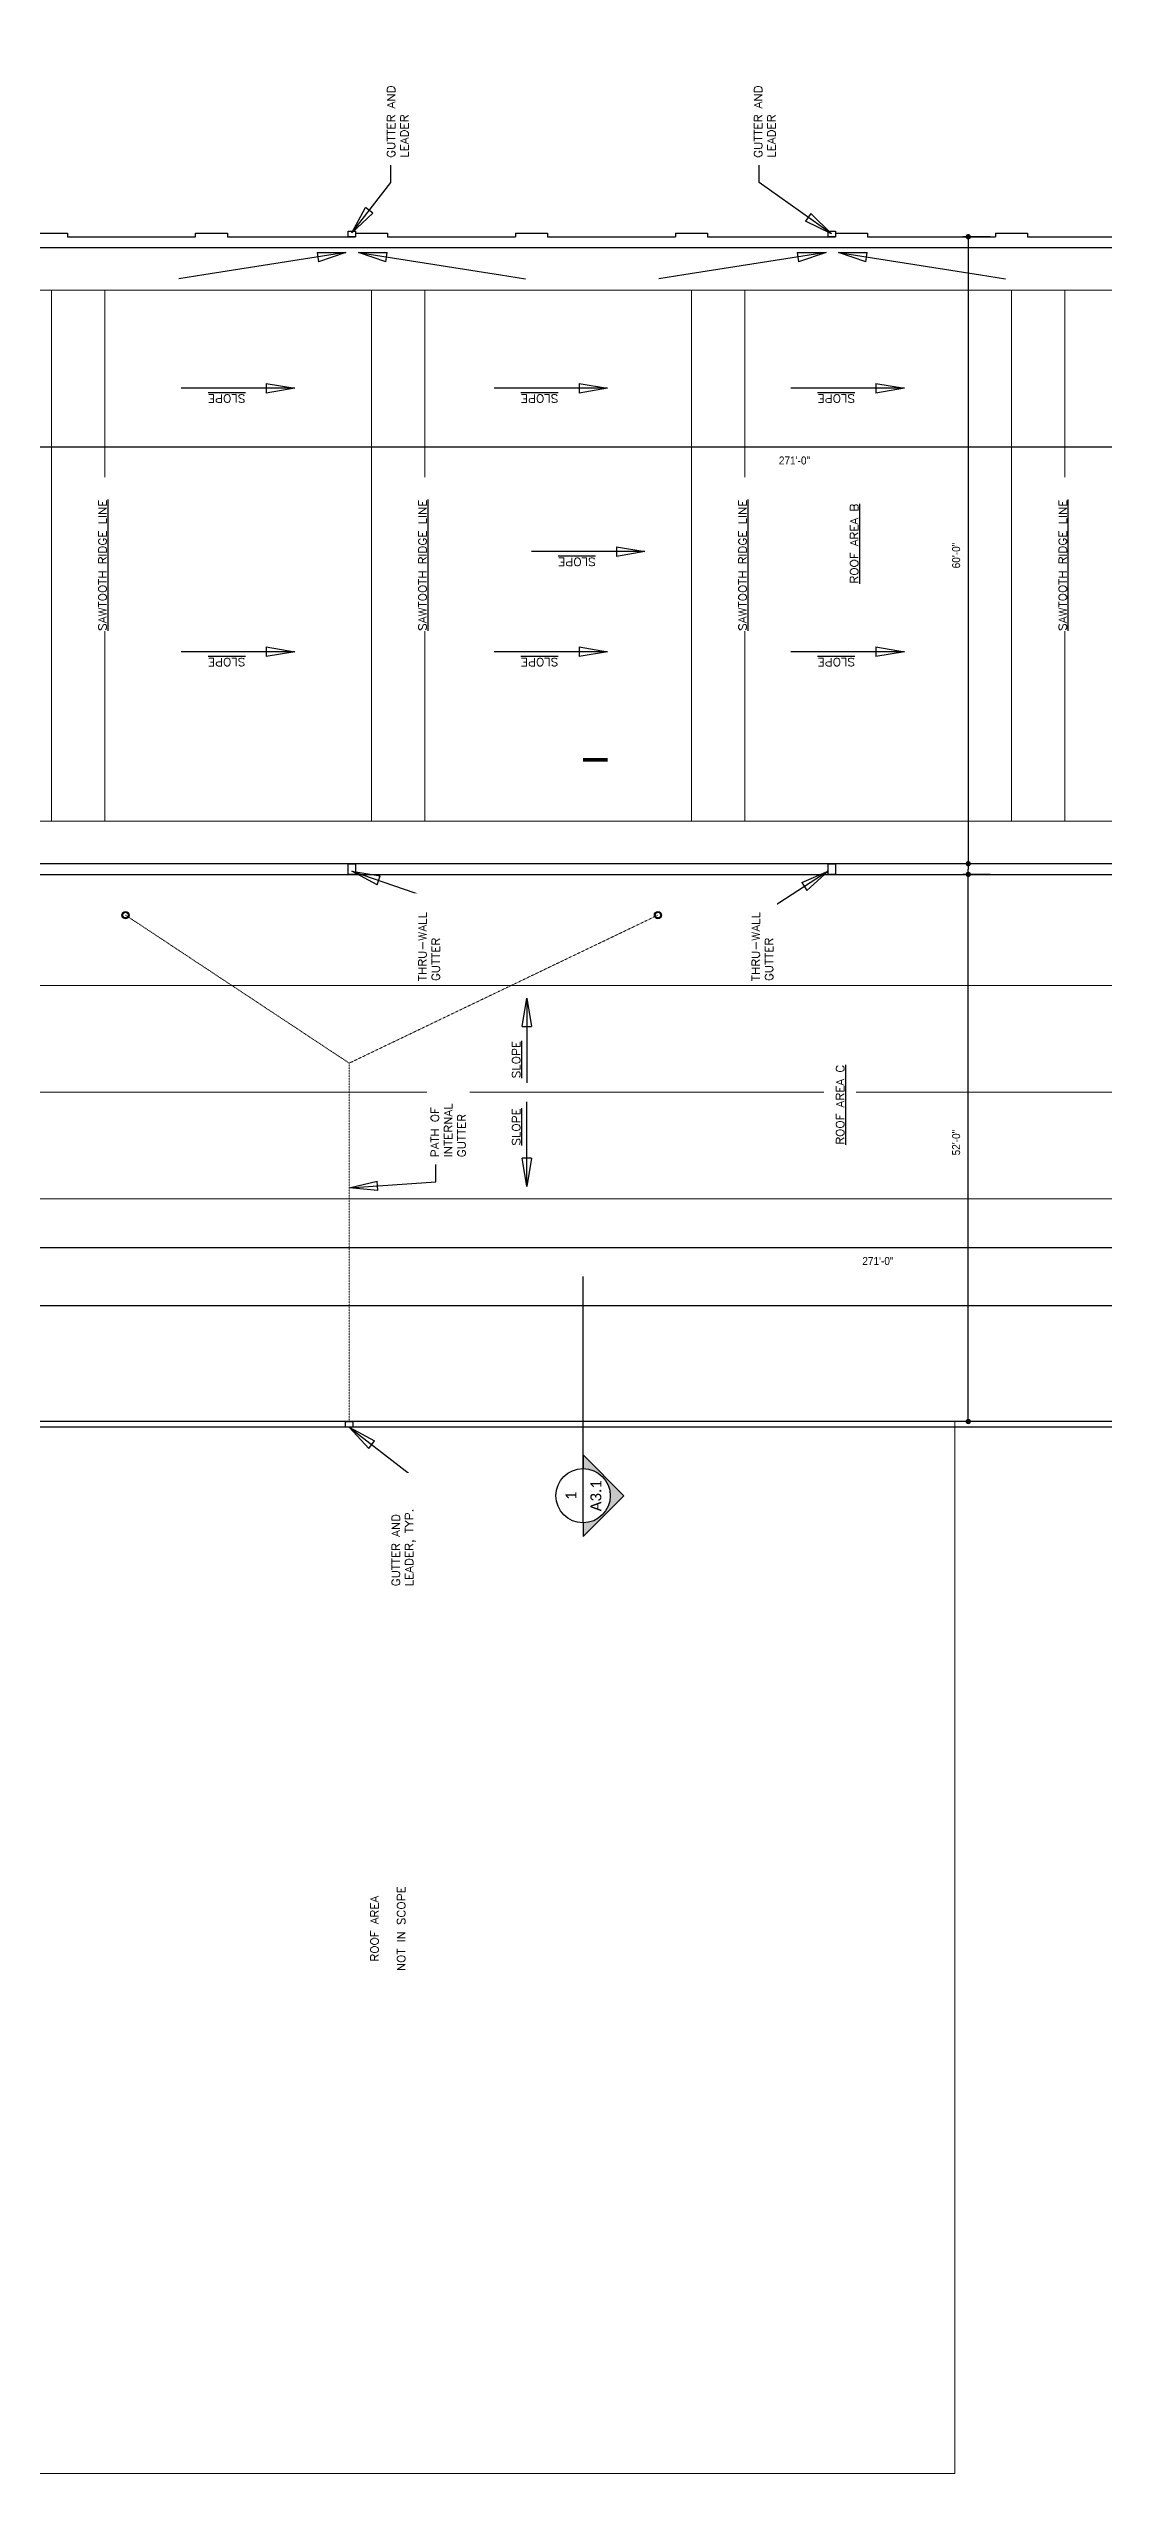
# Model space of a CAD drawing. Header units: inches. Extents: x -33163 to 19162, y -8858 to 30669.
# Drawn here: x 2802 to 3989, y 9633 to 12360 of the extents above; entities that cross this region are included whole.
import ezdxf
from ezdxf.enums import TextEntityAlignment as Align

# ---------------------------------------------------------------- set-up
doc = ezdxf.new("R2010")
doc.units = ezdxf.units.IN
doc.linetypes.add('HIDDEN4', pattern=[0.09375, 0.0625, -0.03125])
doc.layers.get('0').update_dxf_attribs({"color": 9, "lineweight": 0})
doc.layers.get('Defpoints').update_dxf_attribs({"color": 254})
for name, color, linetype, lineweight in [('A-ANNO-NOTE-08', 12, 'Continuous', 9), ('A-ANNO-SYMB-48', 12, 'Continuous', 9), ('A-ROOF-BELOW', 251, 'Continuous', 5), ('A-ROOF-EXIST', 7, 'Continuous', 30), ('A-ROOF-GLAZ-EXIST', 251, 'Continuous', 5)]:
    doc.layers.add(name, color=color, linetype=linetype, lineweight=lineweight)
doc.layers.add('A-ANNO-NOTE-96', color=12, linetype='Continuous')
doc.layers.add('A-ANNO-SYMB-16', color=12, linetype='Continuous')
doc.styles.add('arial', font='arial.ttf', dxfattribs={"width": 0.9})
doc.styles.add('PDF Calibri', font='calibri.ttf')
doc.styles.add('ROMANS', font='romans.shx', dxfattribs={"width": 1.1})
doc.styles.add('TXT-STD-1-4', font='romans.shx', dxfattribs={"width": 0.8, "height": 4.5})
doc.dimstyles.new('Dim 16', dxfattribs={"dimscale": 16, "dimtxt": 0.09375, "dimasz": 0.0625, "dimexe": 0.0625, "dimexo": 0.0625, "dimgap": 0.09375, "dimtad": 1, "dimdec": 4, "dimzin": 3, "dimdsep": 46, "dimlunit": 4, "dimtxsty": 'ROMANS', "dimblk1": 'ARCHTICK', "dimblk2": 'ARCHTICK', "dimsah": 1, "dimcen": 0.0625, "dimdle": 0.0625, "dimclrd": 2, "dimclre": 2, "dimclrt": 3, "dimaunit": 1, "dimazin": 0, "dimtm": 1e-09, "dimtfac": 1, "dimtdec": 4, "dimtmove": 2, "dimatfit": 3, "dimldrblk": 'CLOSEDBLANK', "dimfxl": 1, "dimtolj": 1, "dimtzin": 3, "dimarcsym": 0})
doc.dimstyles.new('Dim 96', dxfattribs={"dimscale": 96, "dimtxt": 0.09375, "dimasz": 0.0625, "dimexe": 0.0625, "dimexo": 0.0625, "dimgap": 0.09375, "dimtad": 1, "dimdec": 4, "dimzin": 3, "dimdsep": 46, "dimlunit": 4, "dimtxsty": 'ROMANS', "dimblk1": 'ARCHTICK', "dimblk2": 'ARCHTICK', "dimsah": 1, "dimcen": 0.0625, "dimdle": 0.0625, "dimclrd": 2, "dimclre": 2, "dimclrt": 3, "dimaunit": 1, "dimazin": 0, "dimtm": 1e-09, "dimtfac": 1, "dimtdec": 4, "dimtmove": 2, "dimatfit": 3, "dimldrblk": 'CLOSEDBLANK', "dimfxl": 1, "dimtolj": 1, "dimtzin": 3, "dimarcsym": 0})

# ---------------------------------------------------------------- blocks, each defined once
blk = doc.blocks.new('A$C1D3A682B')
blk.add_hatch(color=256).paths.add_polyline_path([(54.00000011621694, 27.00000000586647), (45.00000011622171, 27.00000000586647, -1), (9.000000116219894, 27.00000000586647), (1.162167109214352e-07, 27.0000000058667), (27.00000011621694, 5.86646820011083e-09)])
for p, q in [((1.162169382951106e-07, 27.00000000586647), (9.000000116216938, 27.00000000586647)), ((27.00000011621694, 5.86646820011083e-09), (1.162169382951106e-07, 27.00000000586647)), ((54.00000011621694, 27.00000000586647), (27.00000011621694, 5.86646820011083e-09)), ((45.00000011621694, 27.00000000586647), (54.00000011621694, 27.00000000586647))]:
    blk.add_line(p, q)
blk = doc.blocks.new('SYM-DETAIL')
blk.add_line((-15.00000000000091, 0), (15.00000000000091, 0))
blk.add_circle((0, 0), 15.00000000000088)
at = {"style": 'TXT-STD-1-4', "width": 0.8}
for tag, p in [('DETAIL', (0, 6.743589820101306)), ('SHEET', (0, -7.051282109740441))]:
    blk.add_attdef(tag, text='', height=6, dxfattribs=at).set_placement(p, align=Align.MIDDLE)
blk = doc.blocks.new('_Dot')
at = {"color": 0, "linetype": 'ByBlock', "lineweight": -2}
blk.add_line((-0.5, 0), (-1, 0), dxfattribs=at)
at = {"color": 0, "linetype": 'ByBlock', "const_width": 0.5}
blk.add_lwpolyline([(-0.25, 0, 1), (0.25, 0, 1)], format="xyb", close=True, dxfattribs=at)
blk = doc.blocks.new('*D291')
at = {"layer": 'A-ANNO-SYMB-48', "lineweight": -2, "transparency": 16777216}
for p, q in [((3861.475193756336, 12148.54870406364), (3830.928863344925, 12148.54870406364)), ((3836.928863344925, 12142.54870406364), (3836.928863344925, 11437.34652352961)), ((3861.475193756336, 11431.34652352961), (3830.928863344925, 11431.34652352961))]:
    blk.add_line(p, q, dxfattribs=at)
at = {"layer": 'Defpoints', "color": 0, "transparency": 16777216}
for p in [(3867.475193756336, 12148.54870406364), (3836.928863344925, 11431.34652352961), (3867.475193756336, 11431.34652352961)]:
    blk.add_point(p, dxfattribs=at)
at = {"layer": 'A-ANNO-SYMB-48', "lineweight": -2, "transparency": 16777216, "xscale": 6, "yscale": 6, "zscale": 6}
for p, rotation in [((3836.928863344925, 12148.54870406364), 90), ((3836.928863344925, 11431.34652352961), 270)]:
    blk.add_blockref('_Dot', p, dxfattribs=dict(at, rotation=rotation))
at = {"layer": 'A-ANNO-SYMB-48', "transparency": 16777216, "insert": (3823.333706455433, 11789.94761379662), "char_height": 9, "attachment_point": 5, "rotation": 90, "style": 'arial'}
blk.add_mtext('\\A1;60\'-0"', dxfattribs=at)
blk = doc.blocks.new('_ClosedBlank')
at = {"color": 0, "lineweight": -2}
for p, q in [((-1, 0.1666666666669698), (0, 0)), ((-1, 0.1666666666669698), (-1, -0.1666666666669698)), ((0, 0), (-1, -0.1666666666669698))]:
    blk.add_line(p, q, dxfattribs=at)
blk = doc.blocks.new('*D292')
at = {"layer": 'A-ANNO-SYMB-48', "lineweight": -2, "transparency": 16777216}
for p, q in [((4785.376249852681, 12130.54870406364), (4785.376249852681, 11905.71653933503)), ((1536.461307719812, 11978.06768709094), (1536.461307719812, 11905.71653933503)), ((4779.376249852681, 11911.71653933503), (1542.461307719812, 11911.71653933503))]:
    blk.add_line(p, q, dxfattribs=at)
at = {"layer": 'Defpoints', "color": 0, "transparency": 16777216}
for p in [(4785.376249852681, 12136.54870406364), (1536.461307719812, 11984.06768709094), (1536.461307719812, 11911.71653933503)]:
    blk.add_point(p, dxfattribs=at)
at = {"layer": 'A-ANNO-SYMB-48', "lineweight": -2, "transparency": 16777216, "xscale": 6, "yscale": 6, "zscale": 6, "rotation": 180}
blk.add_blockref('_Dot', (1536.461307719812, 11911.71653933503), dxfattribs=at)
at = {"layer": 'A-ANNO-SYMB-48', "lineweight": -2, "transparency": 16777216, "xscale": 6, "yscale": 6, "zscale": 6}
blk.add_blockref('_Dot', (4785.376249852681, 11911.71653933503), dxfattribs=at)
at = {"layer": 'A-ANNO-SYMB-48', "transparency": 16777216, "insert": (3641.435851081747, 11896.82800977845), "char_height": 9, "attachment_point": 5, "style": 'arial'}
blk.add_mtext('\\A1;271\'-0"', dxfattribs=at)
blk = doc.blocks.new('*D293')
at = {"layer": 'A-ANNO-SYMB-48', "lineweight": -2, "transparency": 16777216}
for p, q in [((3887.967962220244, 11443.34652352961), (3830.928863344925, 11443.34652352961)), ((3836.928863344926, 10821.86980912465), (3836.928863344925, 11437.34652352961)), ((3887.967962220244, 10815.86980912465), (3830.928863344926, 10815.86980912465))]:
    blk.add_line(p, q, dxfattribs=at)
at = {"layer": 'Defpoints', "color": 0, "transparency": 16777216}
for p in [(3836.928863344925, 11443.34652352961), (3893.967962220244, 11443.34652352961), (3893.967962220244, 10815.86980912465)]:
    blk.add_point(p, dxfattribs=at)
at = {"layer": 'A-ANNO-SYMB-48', "lineweight": -2, "transparency": 16777216, "xscale": 6, "yscale": 6, "zscale": 6}
for p, rotation in [((3836.928863344925, 11443.34652352961), 90), ((3836.928863344926, 10815.86980912465), 270)]:
    blk.add_blockref('_Dot', p, dxfattribs=dict(at, rotation=rotation))
at = {"layer": 'A-ANNO-SYMB-48', "transparency": 16777216, "insert": (3823.333706455432, 11129.60816632713), "char_height": 9, "attachment_point": 5, "rotation": 90, "style": 'arial'}
blk.add_mtext('\\A1;52\'-0"', dxfattribs=at)
blk = doc.blocks.new('*D294')
at = {"layer": 'A-ANNO-SYMB-48', "lineweight": -2, "transparency": 16777216}
for p, q in [((1536.461307719814, 10982.77179401783), (1536.461307719814, 11017.23700504013)), ((4784.662156944523, 11011.23700504013), (1542.461307719814, 11011.23700504013)), ((4790.662156944523, 10952.39897098269), (4790.662156944523, 11017.23700504013))]:
    blk.add_line(p, q, dxfattribs=at)
at = {"layer": 'Defpoints', "color": 0, "transparency": 16777216}
for p in [(1536.461307719814, 11011.23700504013), (1536.461307719814, 10976.77179401783), (4790.662156944523, 10946.39897098269)]:
    blk.add_point(p, dxfattribs=at)
at = {"layer": 'A-ANNO-SYMB-48', "lineweight": -2, "transparency": 16777216, "xscale": 6, "yscale": 6, "zscale": 6, "rotation": 180}
blk.add_blockref('_Dot', (1536.461307719814, 11011.23700504013), dxfattribs=at)
at = {"layer": 'A-ANNO-SYMB-48', "lineweight": -2, "transparency": 16777216, "xscale": 6, "yscale": 6, "zscale": 6}
blk.add_blockref('_Dot', (4790.662156944523, 11011.23700504013), dxfattribs=at)
at = {"layer": 'A-ANNO-SYMB-48', "transparency": 16777216, "insert": (3735.289797767451, 10996.35456624563), "char_height": 9, "attachment_point": 5, "style": 'arial'}
blk.add_mtext('\\A1;271\'-0"', dxfattribs=at)
blk = doc.blocks.new('_ArchTick')
at = {"color": 0, "linetype": 'ByBlock', "const_width": 0.15}
blk.add_lwpolyline([(-0.5, -0.5), (0.5, 0.5)], dxfattribs=at)

msp = doc.modelspace()

# ---------------------------------------------------------------- linework, layer by layer
at = {"layer": 'A-ANNO-SYMB-16'}
msp.add_line((3403.661067309687, 10762.92680850928), (3403.661067309687, 10978.82503146371), dxfattribs=at)
msp.add_lwpolyline([(3431.280251657005, 11560.21843407017, 4.072991416465083, 4.072991416465083, 0), (3403.661067309687, 11560.21843407017, 0, 0, 0), (3403.661067309687, 11228.71559767837, 0, 0, 0)], format="xyseb", dxfattribs=at)
at = {"layer": 'A-ROOF-BELOW', "linetype": 'HIDDEN4'}
for p in [(2888.872701693927, 11385.49093668162), (3140.541100536606, 10815.86980912465)]:
    msp.add_line(p, (3140.541100536606, 11218.98126026306), dxfattribs=at)
at = {"layer": 'A-ROOF-BELOW', "linetype": 'Continuous'}
for p, q in [((3821.967962220242, 9632.523283400067), (3821.967962220242, 10815.86980912465)), ((2415.628740785218, 9632.523283400067), (3821.967962220242, 9632.523283400067))]:
    msp.add_line(p, q, dxfattribs=at)
at = {"layer": 'A-ROOF-EXIST'}
for p, q in [((2787.481384512925, 12152.54870406363), (2823.475193756334, 12152.54870406363)), ((2823.475193756334, 12152.54870406363), (2823.475193756334, 12148.54870406363)), ((2823.475193756334, 12148.54870406363), (2967.481384512925, 12148.54870406363)), ((2967.481384512925, 12148.54870406363), (2967.481384512925, 12152.54870406363)), ((2967.481384512925, 12152.54870406363), (3003.475193756334, 12152.54870406363)), ((3003.475193756334, 12152.54870406363), (3003.475193756334, 12148.54870406363)), ((3003.475193756334, 12148.54870406363), (3147.475193756334, 12148.54870406363)), ((3147.475193756334, 12152.54870406363), (3147.475193756334, 12148.54870406363)), ((3147.475193756334, 12152.54870406363), (3183.475193756334, 12152.54870406363)), ((3183.475193756334, 12152.54870406363), (3183.475193756334, 12148.54870406363)), ((3183.475193756334, 12148.54870406363), (3327.475193756334, 12148.54870406363)), ((3327.475193756334, 12152.54870406363), (3327.475193756334, 12148.54870406363)), ((3327.475193756334, 12152.54870406363), (3363.475193756334, 12152.54870406363)), ((3363.475193756334, 12152.54870406363), (3363.475193756334, 12148.54870406363)), ((3363.475193756334, 12148.54870406363), (3507.481384512925, 12148.54870406363)), ((3507.475193756334, 12152.54870406363), (3507.475193756334, 12148.54870406363)), ((3507.475193756334, 12152.54870406363), (3543.475193756334, 12152.54870406363)), ((3543.475193756334, 12152.54870406363), (3543.475193756334, 12148.54870406363)), ((3543.475193756334, 12148.54870406363), (3687.475193756334, 12148.54870406363)), ((3687.475193756334, 12152.54870406363), (3687.475193756334, 12148.54870406363)), ((3687.475193756334, 12152.54870406363), (3723.475193756334, 12152.54870406363)), ((3723.475193756334, 12152.54870406363), (3723.475193756334, 12148.54870406363)), ((3723.475193756334, 12148.54870406363), (3867.475193756334, 12148.54870406363)), ((3867.475193756334, 12152.54870406363), (3867.475193756334, 12148.54870406363)), ((3867.475193756334, 12152.54870406363), (3903.475193756334, 12152.54870406363)), ((3903.475193756334, 12152.54870406363), (3903.475193756334, 12148.54870406363)), ((3903.475193756334, 12148.54870406363), (4047.475193756334, 12148.54870406363)), ((1552.599435342272, 12136.54870406364), (4785.376249852681, 12136.54870406363)), ((4790.662156944523, 11443.34652352961), (1552.599435342272, 11443.34652352961)), ((1552.599435342272, 11431.34652352961), (4778.662156944523, 11431.34652352961)), ((1555.5326123991, 10946.39897098269), (4778.662156944523, 10946.39897098269)), ((4790.662156944523, 10815.86980912465), (1548.461307719812, 10815.86980912465)), ((4790.662156944523, 10809.49017787072), (1548.461307719812, 10809.49017787072))]:
    msp.add_line(p, q, dxfattribs=at)
at = {"layer": 'A-ROOF-EXIST', "flags": 128}
for points in [[(3147.475193756334, 12154.92833531756), (3147.475193756334, 12148.54870406363), (3139.446658113244, 12148.54870406363), (3139.446658113244, 12154.92833531756)], [(3687.475193756334, 12154.92833531756), (3687.475193756334, 12148.54870406363), (3679.446658113244, 12148.54870406363), (3679.446658113244, 12154.92833531756)], [(3687.475193756336, 11443.34652352961), (3687.475193756336, 11431.34652352961), (3679.446658113242, 11431.34652352961), (3679.446658113242, 11443.34652352961)], [(3144.555368358153, 10815.86980912465), (3144.555368358153, 10809.49017787072), (3136.526832715059, 10809.49017787072), (3136.526832715059, 10815.86980912465)]]:
    msp.add_lwpolyline(points, close=True, dxfattribs=at)
at = {"layer": 'A-ROOF-EXIST', "color": 8, "flags": 128}
msp.add_lwpolyline([(3147.475193756336, 11443.34652352961), (3147.475193756336, 11431.34652352961), (3139.446658113242, 11431.34652352961), (3139.446658113242, 11443.34652352961)], close=True, dxfattribs=at)
at = {"layer": 'A-ROOF-EXIST'}
for centre, radius in [((2888.872701693927, 11385.49093668162), 4.014267821545218), ((2888.872701693927, 11385.49093668162), 3.189815626963536), ((3487.85584397741, 11385.49093668162), 4.014267821545218), ((3487.85584397741, 11385.49093668162), 3.189815626963536)]:
    msp.add_circle(centre, radius, dxfattribs=at)
at = {"layer": 'A-ROOF-GLAZ-EXIST'}
for p, q in [((2445.45736903503, 12088.54870406363), (2805.497928626206, 12088.54870406363)), ((2805.497928626206, 11491.34652352961), (2805.497928626206, 12088.54870406363)), ((2805.497928626206, 12088.54870406363), (3165.538488217378, 12088.54870406363)), ((2805.497928626206, 11491.34652352961), (2805.497928626206, 12088.54870406363)), ((3165.538488217378, 11491.34652352961), (3165.538488217378, 12088.54870406363)), ((3165.538488217378, 12088.54870406363), (3525.579047808551, 12088.54870406363)), ((3165.538488217378, 11491.34652352961), (3165.538488217378, 12088.54870406363)), ((3525.579047808551, 11491.34652352961), (3525.579047808551, 12088.54870406363)), ((3525.579047808551, 12088.54870406363), (3885.619607399727, 12088.54870406363)), ((3525.579047808551, 11491.34652352961), (3525.579047808551, 12088.54870406363)), ((3885.619607399727, 11491.34652352961), (3885.619607399727, 12088.54870406363)), ((3885.619607399727, 12088.54870406363), (4245.6601669909, 12088.54870406363)), ((3885.619607399727, 11491.34652352961), (3885.619607399727, 12088.54870406363)), ((2445.45736903503, 11491.34652352961), (2805.497928626206, 11491.34652352961)), ((2805.497928626206, 11491.34652352961), (3165.538488217378, 11491.34652352961)), ((3165.538488217378, 11491.34652352961), (3525.579047808551, 11491.34652352961)), ((3525.579047808551, 11491.34652352961), (3885.619607399727, 11491.34652352961)), ((3885.619607399727, 11491.34652352961), (4245.6601669909, 11491.34652352961)), ((1725.376249852681, 11306.19419892173), (4605.322527555763, 11306.19419892173)), ((4605.322527555763, 11186.19419892173), (1725.376249852681, 11186.19419892173)), ((1725.376249852681, 11066.19419892173), (4605.322527555763, 11066.19419892173))]:
    msp.add_line(p, q, dxfattribs=at)
for points in [[(2805.497928626206, 12088.54870406363), (2865.497928626206, 12088.54870406363), (2865.497928626206, 11491.34652352961), (2805.497928626206, 11491.34652352961)], [(3165.538488217378, 12088.54870406363), (3225.538488217378, 12088.54870406363), (3225.538488217378, 11491.34652352961), (3165.538488217378, 11491.34652352961)], [(3525.579047808551, 12088.54870406363), (3585.579047808551, 12088.54870406363), (3585.579047808551, 11491.34652352961), (3525.579047808551, 11491.34652352961)], [(3885.619607399727, 12088.54870406363), (3945.619607399727, 12088.54870406363), (3945.619607399727, 11491.34652352961), (3885.619607399727, 11491.34652352961)]]:
    msp.add_lwpolyline(points, close=True, dxfattribs=at)

# ---------------------------------------------------------------- block references
at = {"layer": 'A-ANNO-SYMB-16', "xscale": -1.697079756860451, "yscale": 1.697079756860451, "zscale": 1.697079756860554, "rotation": 90}
msp.add_blockref('A$C1D3A682B', (3449.482220754871, 10778.20052651825), dxfattribs=at)
at = {"layer": 'A-ANNO-SYMB-16'}
ref = msp.add_blockref('SYM-DETAIL', (3403.661067309684, 10732.37937288579), dxfattribs=dict(at, xscale=2.036495708232541, yscale=2.036495708232541, zscale=2.036495708232541, rotation=90))
ref.add_attrib('DETAIL', '1', dxfattribs={"layer": '0', "height": 12.21897424939525, "rotation": 90, "style": 'PDF Calibri'}).set_placement((3389.927775582964, 10732.37937288579), align=Align.MIDDLE)
ref.add_attrib('SHEET', 'A3.1', dxfattribs={"layer": '0', "height": 12.21897424939525, "rotation": 90, "style": 'PDF Calibri'}).set_placement((3418.020973063714, 10732.37937288579), align=Align.MIDDLE)

# ---------------------------------------------------------------- texts
at = {"layer": 'A-ANNO-NOTE-96', "insert": (3704.136231893915, 11758.29244792972), "char_height": 9, "width": 152.4008923349029, "attachment_point": 1, "rotation": 90, "style": 'ROMANS'}
msp.add_mtext('\\A1;{\\LROOF AREA B}', dxfattribs=at)
at = {"layer": 'A-ANNO-NOTE-96', "insert": (3164.596485010183, 10185.47438238361), "char_height": 9, "width": 119.7128395125328, "attachment_point": 1, "rotation": 90, "style": 'ROMANS', "bg_fill": 3, "box_fill_scale": 2.5, "bg_fill_color": 256, "bg_fill_transparency": 0}
msp.add_mtext('\\A1;\\pxqc;ROOF AREA\\P\\PNOT IN SCOPE', dxfattribs=at)

# ---------------------------------------------------------------- dimensions: what is measured, and where the dimension line sits
at = {"layer": 'A-ANNO-SYMB-48'}
for base, p1, p2, picture, middle in [((3836.928863344925, 11431.34652352961), (3867.475193756334, 12148.54870406363), (3867.475193756334, 11431.34652352961), '*D291', (3823.333706455433, 11789.94761379662)), ((3836.928863344925, 11443.34652352961), (3893.967962220242, 10815.86980912465), (3893.967962220242, 11443.34652352961), '*D293', (3823.333706455432, 11129.60816632713))]:
    dim = msp.add_linear_dim(base=base, p1=p1, p2=p2, angle=90, dimstyle='Dim 96', override={"dimrnd": 12, "dimtxsty": 'arial', "dimblk1": 'Dot', "dimblk2": 'Dot', "dimclrd": 256, "dimclre": 256, "dimclrt": 256}, dxfattribs=at)
    dim.commit()
    dim.dimension.update_dxf_attribs({"geometry": picture, "text_midpoint": middle})
for base, p1, p2, picture, middle in [((1536.461307719812, 11911.71653933503), (4785.376249852681, 12136.54870406364), (1536.461307719812, 11984.06768709094), '*D292', (3641.435851081747, 11896.82800977845)), ((1536.461307719814, 11011.23700504013), (4790.662156944523, 10946.39897098269), (1536.461307719814, 10976.77179401783), '*D294', (3735.289797767451, 10996.35456624563))]:
    dim = msp.add_linear_dim(base=base, p1=p1, p2=p2, angle=180, dimstyle='Dim 96', override={"dimrnd": 12, "dimtxsty": 'arial', "dimblk1": 'Dot', "dimblk2": 'Dot', "dimclrd": 256, "dimclre": 256, "dimclrt": 256}, dxfattribs=at)
    dim.commit()
    dim.dimension.update_dxf_attribs({"geometry": picture, "text_midpoint": middle, "dimtype": 160})

# ---------------------------------------------------------------- leaders
at = {"layer": 'A-ANNO-NOTE-08'}
for points in [[(3143.395740632732, 12152.97396574218), (3187.329628545995, 12209.63329117462), (3187.329628545995, 12229.10812171043)], [(3682.970608681979, 12151.7385196906), (3601.541293896207, 12209.63329117462), (3601.541293896207, 12229.10812171043)], [(3136.918171644398, 12130.68734448265), (2976.912386502487, 12105.66523963453), (2948.801185449714, 12101.16562275794)], [(3150.852616606671, 12130.68734448265), (3310.858401748583, 12105.66523963453), (3338.969602801355, 12101.16562275794)], [(3676.918171644398, 12130.68734448265), (3516.912386502487, 12105.66523963453), (3488.801185449714, 12101.16562275794)], [(3690.852616606671, 12130.68734448265), (3850.858401748583, 12105.66523963453), (3878.969602801355, 12101.16562275794)], [(3079.221493198987, 11978.11172316964), (2975.050647259806, 11978.11172316964), (2951.535940606322, 11978.11172316964)], [(3431.162186839705, 11978.11172316964), (3326.991340900524, 11978.11172316964), (3303.476634247039, 11978.11172316964)], [(3765.047730269369, 11978.11172316964), (3660.876884330188, 11978.11172316964), (3637.362177676703, 11978.11172316964)], [(3473.216227543988, 11794.35259234743), (3369.045381604807, 11794.35259234743), (3345.530674951322, 11794.35259234743)], [(3079.221493198987, 11681.74685700664), (2975.050647259806, 11681.74685700664), (2951.535940606322, 11681.74685700664)], [(3431.162186839705, 11681.74685700664), (3326.991340900524, 11681.74685700664), (3303.476634247039, 11681.74685700664)], [(3765.047730269369, 11681.74685700664), (3660.876884330188, 11681.74685700664), (3637.362177676703, 11681.74685700664)], [(3143.460925934789, 11434.86423242898), (3237.33933899926, 11402.75973038354), (3237.33933899926, 11371.31101659511)], [(3679.446658113242, 11434.86423242897), (3610.968230695293, 11390.78584713092), (3610.968230695293, 11371.31101659511)], [(3340.377774014252, 11292.1932865046), (3340.377774014252, 11210.53266522507), (3340.377774014252, 11196.84644835352)], [(3340.377774014252, 11080.19511133887), (3340.377774014252, 11161.8557326184), (3340.377774014252, 11175.54194948994)], [(3140.541100536606, 11078.81721530891), (3237.933191649896, 11085.38354775632), (3237.933191649896, 11104.85837829212)], [(3140.541100536606, 10809.49017787072), (3208.455048978743, 10756.84347412338), (3208.455048978743, 10729.84466278328)]]:
    msp.add_leader(points, dimstyle='Dim 16', override={"dimasz": 2, "dimclrd": 256}, dxfattribs=at)

# ---------------------------------------------------------------- next in the draw order: texts
at = {"layer": 'A-ANNO-NOTE-96', "char_height": 9, "attachment_point": 1, "style": 'ROMANS', "bg_fill": 3, "bg_fill_color": 256, "bg_fill_transparency": 0}
for s, insert, width, rotation, box_fill_scale in [('\\A1;GUTTER AND LEADER', (3183.053701802752, 12237.34967626141), 122.9573304599471, 90, 1), ('\\A1;GUTTER AND LEADER', (3596.099887821394, 12237.34967626141), 122.9573304599471, 90, 1), ('\\A1;{\\LSLOPE}', (3023.682836503249, 11962.04159400124), 48.55021589816894, 180, 1), ('\\A1;{\\LSLOPE}', (3375.623530143966, 11962.04159400124), 48.55021589816894, 180, 1), ('\\A1;{\\LSLOPE}', (3709.50907357363, 11962.04159400124), 48.55021589816894, 180, 1), ('\\A1;{\\LSAWTOOTH RIDGE LINE}', (2858.558598726671, 11705.25513414422), 172.7678372676892, 89.99999999999999, 1), ('\\A1;{\\LSAWTOOTH RIDGE LINE}', (3218.599158317844, 11705.25513414422), 172.7678372676892, 89.99999999999999, 1), ('\\A1;{\\LSAWTOOTH RIDGE LINE}', (3578.639717909016, 11705.25513414422), 172.7678372676892, 89.99999999999999, 1), ('\\A1;{\\LSAWTOOTH RIDGE LINE}', (3938.680277500192, 11705.25513414422), 172.7678372676892, 89.99999999999999, 1), ('\\A1;{\\LSLOPE}', (3417.677570848249, 11778.28246317902), 48.55021589816894, 180, 1), ('\\A1;{\\LSLOPE}', (3023.682836503249, 11665.67672783824), 48.55021589816894, 180, 1), ('\\A1;{\\LSLOPE}', (3375.623530143966, 11665.67672783824), 48.55021589816894, 180, 1), ('\\A1;{\\LSLOPE}', (3709.50907357363, 11665.67672783824), 48.55021589816894, 180, 1), ('\\A1;{\\LSLOPE}', (3323.908740425924, 11201.94707728142), 48.55021589816894, 90, 1), ('\\A1;{\\LROOF AREA C}', (3688.273336452141, 11127.15366233363), 119.7128395125328, 90, 2.5), ('\\A1;{\\LSLOPE}', (3323.908740425924, 11126.16506582289), 48.55021589816894, 90, 1)]:
    msp.add_mtext(s, dxfattribs=dict(at, insert=insert, width=width, rotation=rotation, box_fill_scale=box_fill_scale))
at = {"layer": 'A-ANNO-NOTE-96', "char_height": 9, "attachment_point": 1, "rotation": 90, "style": 'ROMANS', "bg_fill": 2}
for s, insert, width in [('\\A1;THRU-WALL GUTTER', (3218.345781857282, 11311.24225785394), 94.24450583882569), ('\\A1;THRU-WALL GUTTER', (3593.300367500418, 11311.24225785394), 94.24450583882569), ('\\A1;GUTTER AND LEADER, TYP.', (3188.515542367586, 10630.45339475036), 122.9573304599471)]:
    msp.add_mtext(s, dxfattribs=dict(at, insert=insert, width=width))

# ---------------------------------------------------------------- next in the draw order: linework, layer by layer
at = {"layer": 'A-ROOF-BELOW', "linetype": 'HIDDEN4'}
msp.add_line((3140.541100536606, 11218.98126026306), (3487.85584397741, 11385.49093668162), dxfattribs=at)

# ---------------------------------------------------------------- next in the draw order: texts
at = {"layer": 'A-ANNO-NOTE-96', "insert": (3232.491785575083, 11113.09993284311), "char_height": 9, "width": 94.24450583882569, "attachment_point": 1, "rotation": 90, "style": 'ROMANS', "bg_fill": 2}
msp.add_mtext('\\A1;PATH OF INTERNAL GUTTER', dxfattribs=at)

doc.saveas('drawing.dxf')
